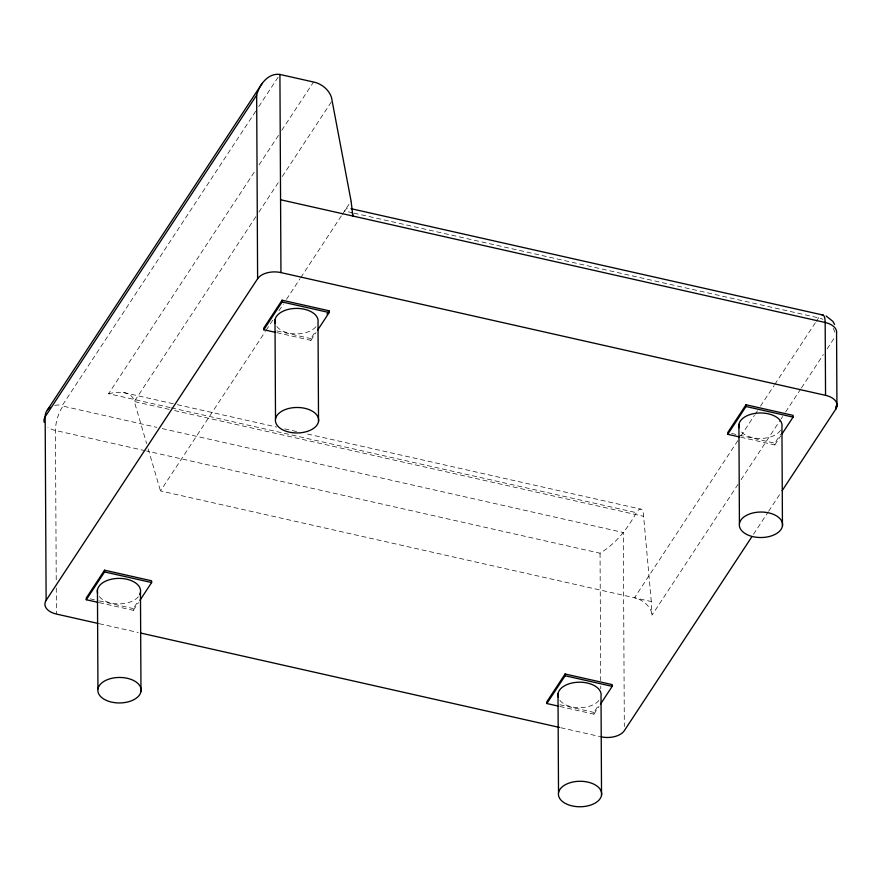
<?xml version="1.0" encoding="UTF-8"?>
<svg xmlns="http://www.w3.org/2000/svg" width="881" height="881" viewBox="0 0 881 881"><rect width="100%" height="100%" fill="white"/><g stroke="black" fill="none" stroke-linecap="round" stroke-linejoin="round"><path stroke-width="0.66" stroke-dasharray="4.41 3.3" d="M255.71 111.248L61.989 405.899L156.829 427.373M258.739 106.656L278.407 76.746M170.187 407.595L108.572 393.708L255.292 170.584M259.08 164.835L278.748 134.925M281.766 130.333L313.537 82.021M255.853 216.704L134.319 401.516L146.631 443.595M258.871 212.112L278.506 182.268M282.272 176.53L332.104 100.764M738.08 484.275L652.028 615.125L651.301 601.558L160.485 490.926L265.357 331.465M266.106 330.32L272.901 319.99M278.936 310.817L283.462 303.934M286.479 299.342L300.058 278.693M300.806 277.548L341.542 215.603M342.302 214.457L351.09 201.088M99.355 602.681L133.35 610.335L133.339 608.595L138.449 600.809M276.898 332.688L310.894 340.352L310.883 338.601L316.004 330.815M133.35 610.335L138.46 602.56M310.894 340.352L316.015 332.566M651.301 601.558L643.615 516.31A19.371 5.704 -77.3 0 0 636.357 512.665C627.525 528.809 615.907 543.555 600.049 553.224L146.664 451.028M737.849 440.599L634.496 597.77A18.072 12.477 29.8 0 1 652.006 615.125M740.866 436.007L754.444 415.358M755.193 414.213L757.462 410.777M760.479 406.185L774.058 385.537M774.806 384.391L815.553 322.435M816.302 321.29L818.57 317.854A18.027 5.319 -77.3 0 1 820.255 315.772M741.097 479.682L780.346 419.995M781.106 418.849L782.614 416.559M785.632 411.967L800.73 389.006M801.49 387.86L823.372 354.569M827.149 348.832L835.452 336.212M559.909 706.485L593.904 714.15L593.893 712.399L599.014 704.613M593.904 714.15L599.014 706.364M740.822 437.251L774.806 444.916L774.795 443.165L780.654 434.278M774.806 444.916L780.654 436.018M753.508 534.249L767.858 512.423M768.606 511.277L780.698 492.897M108.572 393.708L114.915 392.43L123.626 392.563L175.991 404.368M352.62 212.828L344.57 211.011A18.072 6.365 -82.1 0 1 349.691 208.368M353.964 213.136L818.57 317.854A18.027 13.567 33.3 0 1 822.92 319.329M276.898 330.937L310.883 338.601M731.659 433.441L774.795 443.165M177.334 404.665L276.7 427.065M284.75 428.882L296.842 431.613M307.579 434.025L640.575 509.086M171.531 407.892L636.357 512.665M169.163 409.379L134.319 401.516C133.703 396.252 128.417 393.289 123.626 392.563M174.526 410.579L643.615 516.31M162.192 428.584L623.308 532.52L624.321 726.528M145.321 450.731L55.448 430.479A18.027 10.627 -0.3 0 1 47.915 427.252M90.192 598.871L98.033 600.633M99.344 600.93L133.339 608.595M559.898 704.734L593.893 712.399M99.333 623.726L138.229 632.492M560.768 727.728L599.664 736.494M148.173 448.858L160.485 490.926M600.049 553.224L600.71 680.628M600.743 686.112L600.754 688.843M56.23 579.797L55.448 430.479A18.049 6.2 -74.8 0 1 63.003 406.24M56.274 588.012L56.406 614.046M54.71 405.447A18.049 13.898 28.1 0 1 62.331 405.337M833.162 328.415A18.027 13.567 33.3 0 1 834.858 332.313M138.361 596.701A21.64 12.752 -0.3 0 1 118.495 603.881A21.64 12.752 -0.3 0 1 99.146 596.349M598.926 700.505A21.64 12.752 -0.3 0 1 579.048 707.696A21.64 12.752 -0.3 0 1 559.71 700.153M780.588 430.258A21.64 12.752 -0.3 0 1 761.834 438.43A21.64 12.752 -0.3 0 1 741.45 431.91M315.916 326.719A21.64 12.752 -0.3 0 1 296.038 333.899A21.64 12.752 -0.3 0 1 276.7 326.355"/><path stroke-width="1.32" d="M44.16 422.23A18.027 10.627 -0.3 0 1 45.162 416.757L256.657 95.159C259.454 84.829 267.857 72.815 279.916 74.445L313.537 82.021A19.349 14.559 33.3 0 1 332.104 100.764L351.09 201.088L352.852 216.032A18.072 6.365 -82.1 0 0 352.169 212.508M47.442 409.896L262.131 83.42M97.989 623.418L56.406 614.046A18.027 10.627 -0.3 0 1 46.131 600.335L257.615 278.726L256.657 95.159M139.925 600.335L151.62 582.55L151.609 580.799L104.553 570.194L86.272 597.979L86.283 599.73L98.044 602.384M317.468 330.342L329.175 312.557L329.164 310.806L282.096 300.201L263.815 327.996L263.826 329.747L275.599 332.39M86.283 599.73L104.564 571.934L104.553 570.194M263.826 329.747L282.107 301.952L282.096 300.201M326.972 314.143L329.164 310.806M600.479 704.139L612.174 686.354L612.174 684.603L565.106 673.998L546.826 701.794L546.837 703.534L558.598 706.188M546.837 703.534L565.117 675.749L565.106 673.998M782.119 433.793L793.087 417.12L793.076 415.369L746.009 404.764L727.739 432.56L727.75 434.311L739.511 436.954M727.75 434.311L746.02 406.515L746.009 404.764M751.989 536.551L624.343 730.657A18.027 10.627 -0.3 0 1 601.007 736.791M782.207 490.607L835.838 409.059L835.816 406.306M351.034 208.676L823.206 315.101M280.576 199.745L825.167 322.49A18.027 10.627 -0.3 0 1 836.565 333.514L836.95 406.361M257.615 278.726A18.027 10.627 -0.3 0 1 280.951 272.592L825.552 395.338A18.027 10.627 -0.3 0 1 835.838 409.059M282.107 301.952L329.175 312.557M746.02 406.515L793.087 417.12M104.564 571.934L151.62 582.55M565.117 675.749L612.174 686.354M140.916 633.098L559.424 727.42M826.125 316.026L832.897 321.378L834.56 324.461M825.552 395.338L825.167 322.49A18.027 5.319 -77.3 0 0 821.841 314.836M782.449 526.089A21.64 12.752 -0.3 0 0 752.209 513.149A21.64 12.752 -0.3 0 0 748.145 535.108A21.64 12.752 -0.3 0 0 782.449 526.089L781.932 427.021A21.64 12.752 -0.3 0 0 759.94 412.969A21.64 12.752 -0.3 0 0 739.027 427.737M738.906 424.411L739.423 523.479M601.536 795.323A21.64 12.752 -0.3 0 0 571.306 782.383A21.64 12.752 -0.3 0 0 567.243 804.342A21.64 12.752 -0.3 0 0 601.536 795.323L601.018 696.254A21.64 12.752 -0.3 0 0 579.026 682.202A21.64 12.752 -0.3 0 0 558.125 696.959M557.992 693.633L558.521 792.702M318.526 421.525A21.64 12.752 -0.3 0 0 288.296 408.586A21.64 12.752 -0.3 0 0 284.233 430.545A21.64 12.752 -0.3 0 0 318.526 421.525L318.008 322.457A21.64 12.752 -0.3 0 0 296.016 308.405A21.64 12.752 -0.3 0 0 275.114 323.173M279.916 74.445L280.951 272.592M274.993 319.836L275.511 418.916M140.464 592.45L140.982 691.519A21.64 12.752 -0.3 0 1 106.689 700.538A21.64 12.752 -0.3 0 1 110.742 678.568A21.64 12.752 -0.3 0 1 140.982 691.519M97.439 589.83L97.956 688.898M46.131 600.335L45.162 416.757A18.049 13.898 28.1 0 1 50.162 407.374M97.571 593.155A21.64 12.752 -0.3 0 1 120.356 578.41A21.64 12.752 -0.3 0 1 139.727 594.631"/></g></svg>
